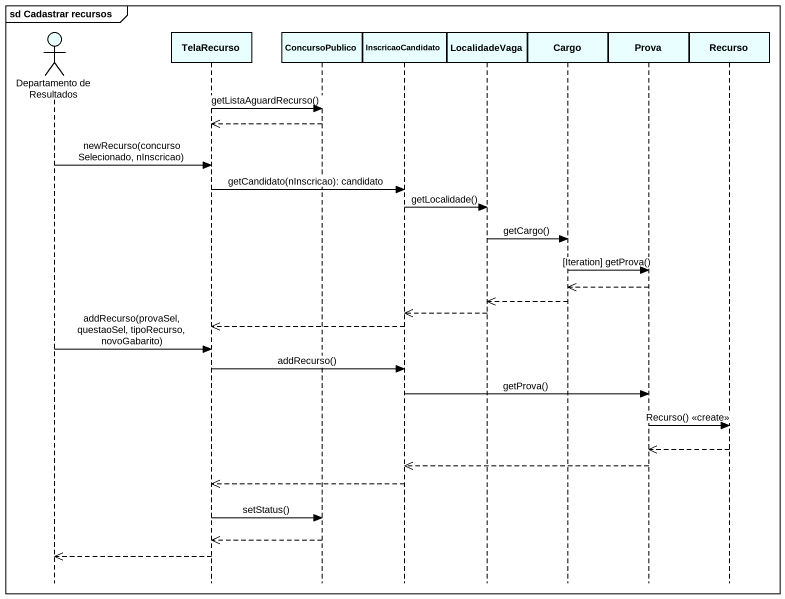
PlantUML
@startuml
mainframe sd Cadastrar recursos
hide footbox
actor "Departamento de Resultados" as Departamento_de_Resultados #E9FFFF
participant TelaRecurso #E9FFFF
participant ConcursoPublico #E9FFFF
participant InscricaoCandidato #E9FFFF
participant LocalidadeVaga #E9FFFF
participant Cargo #E9FFFF
participant Prova #E9FFFF
participant Recurso #E9FFFF

TelaRecurso -> ConcursoPublico : getListaAguardRecurso()
ConcursoPublico -->> TelaRecurso
Departamento_de_Resultados -> TelaRecurso : newRecurso(concursoSelecionado, nInscricao)
TelaRecurso -> InscricaoCandidato : getCandidato(nInscricao): candidato
InscricaoCandidato -> LocalidadeVaga : getLocalidade()
LocalidadeVaga -> Cargo : getCargo()
Cargo -> Prova : [Iteration] getProva()
Prova -->> Cargo
Cargo -->> LocalidadeVaga
LocalidadeVaga -->> InscricaoCandidato
InscricaoCandidato -->> TelaRecurso
Departamento_de_Resultados -> TelaRecurso : addRecurso(provaSel, questaoSel, tipoRecurso, novoGabarito)
TelaRecurso -> InscricaoCandidato : addRecurso()
InscricaoCandidato -> Prova : getProva()
Prova -> Recurso : Recurso() <<create>>
Recurso -->> Prova
Prova -->> InscricaoCandidato
InscricaoCandidato -->> TelaRecurso
TelaRecurso -> ConcursoPublico : setStatus()
ConcursoPublico -->> TelaRecurso
TelaRecurso -->> Departamento_de_Resultados
@enduml
